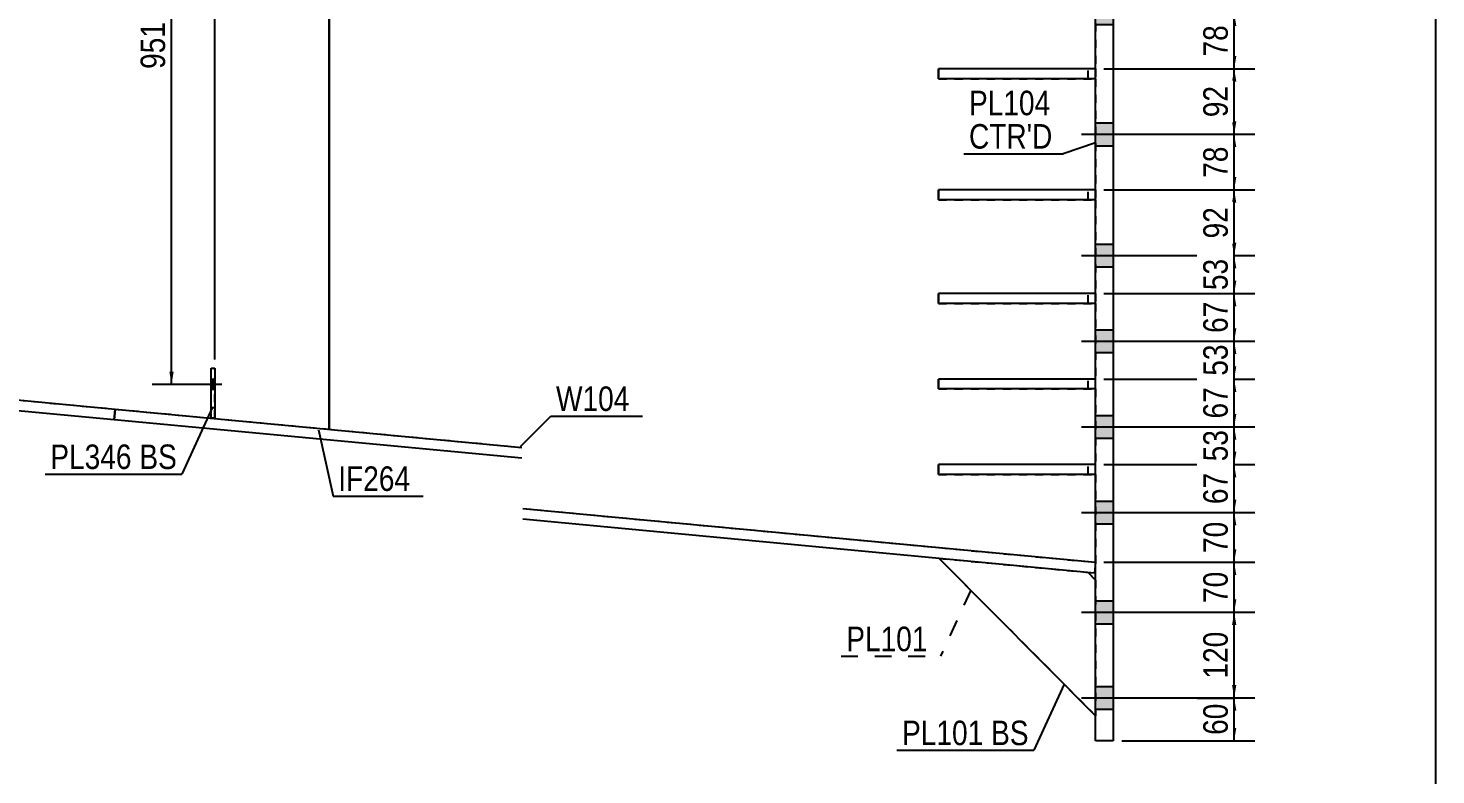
# Model space of a CAD drawing. Header units: millimetres. Extents: x -290 to 123, y -159 to 128.
# Drawn here: x -41.7 to 122.8, y -47.9 to 39.4 of the extents above; entities that cross this region are included whole.
import ezdxf

# ---------------------------------------------------------------- set-up
doc = ezdxf.new("R2010")
doc.units = ezdxf.units.MM
doc.linetypes.add('DXK_LINE_DOT1', pattern=[1.8814, 0.9407, -0.9407])
doc.linetypes.add('DXK_LINE_DOT2', pattern=[3.9198, 1.9599, -1.9599])
doc.styles.add('Arial Narrow', font='ARIALN.TTF', dxfattribs={"height": 0.2})

# ---------------------------------------------------------------- blocks, each defined once
blk = doc.blocks.new('Unknown-622979686-1210')
at = {"color": 5, "linetype": 'Continuous'}
blk.add_line((122.75, -158.63), (122.75, 128.37), dxfattribs=at)
blk = doc.blocks.new('Part-622979686-1632 - 1461')
at = {"color": 2, "linetype": 'Continuous'}
for p, q in [((64.65, 7.21), (64.65, 8.37)), ((82.98, 8.37), (64.65, 8.37)), ((82.98, 7.21), (64.65, 7.21))]:
    blk.add_line(p, q, dxfattribs=at)
at = {"color": 7, "linetype": 'DXK_LINE_DOT1'}
for p, q in [((82.15, 7.21), (82.15, 8.37)), ((82.98, 8.37), (82.98, 7.21))]:
    blk.add_line(p, q, dxfattribs=at)
blk = doc.blocks.new('Part-622979686-1612 - 1461')
at = {"color": 2, "linetype": 'Continuous'}
for p, q in [((64.65, 33.46), (64.65, 34.62)), ((82.98, 34.62), (64.65, 34.62)), ((82.98, 33.46), (64.65, 33.46))]:
    blk.add_line(p, q, dxfattribs=at)
at = {"color": 7, "linetype": 'DXK_LINE_DOT1'}
for p, q in [((82.15, 33.46), (82.15, 34.62)), ((82.98, 34.62), (82.98, 33.46))]:
    blk.add_line(p, q, dxfattribs=at)
blk = doc.blocks.new('Part-622979686-1617 - 1461')
at = {"color": 7, "linetype": 'DXK_LINE_DOT1'}
for p, q in [((82.98, 34.62), (64.65, 34.62)), ((64.65, 34.62), (64.65, 33.46)), ((64.65, 33.46), (82.98, 33.46))]:
    blk.add_line(p, q, dxfattribs=at)
blk = doc.blocks.new('Part-622979686-1750 - 1461')
at = {"color": 2, "linetype": 'Continuous'}
blk.add_line((-6.53, -7.5), (-6.53, 76.96), dxfattribs=at)
at = {"color": 7, "linetype": 'DXK_LINE_DOT1'}
blk.add_line((-54.15, -3.02), (-6.53, -7.5), dxfattribs=at)
blk = doc.blocks.new('Part-622979686-1622 - 1461')
at = {"color": 2, "linetype": 'Continuous'}
for p, q in [((64.65, 19.29), (64.65, 20.46)), ((82.98, 20.46), (64.65, 20.46)), ((82.98, 19.29), (64.65, 19.29))]:
    blk.add_line(p, q, dxfattribs=at)
at = {"color": 7, "linetype": 'DXK_LINE_DOT1'}
for p, q in [((82.15, 19.29), (82.15, 20.46)), ((82.98, 20.46), (82.98, 19.29))]:
    blk.add_line(p, q, dxfattribs=at)
blk = doc.blocks.new('Part-622979686-1627 - 1461')
at = {"color": 7, "linetype": 'DXK_LINE_DOT1'}
for p, q in [((82.98, 20.46), (64.65, 20.46)), ((64.65, 20.46), (64.65, 19.29)), ((64.65, 19.29), (82.98, 19.29))]:
    blk.add_line(p, q, dxfattribs=at)
blk = doc.blocks.new('Part-622979686-1637 - 1461')
at = {"color": 7, "linetype": 'DXK_LINE_DOT1'}
for p, q in [((82.98, 8.37), (64.65, 8.37)), ((64.65, 8.37), (64.65, 7.21)), ((64.65, 7.21), (82.98, 7.21))]:
    blk.add_line(p, q, dxfattribs=at)
blk = doc.blocks.new('Part-622979686-1642 - 1461')
at = {"color": 2, "linetype": 'Continuous'}
for p, q in [((64.65, -2.79), (64.65, -1.63)), ((82.98, -1.63), (64.65, -1.63)), ((82.98, -2.79), (64.65, -2.79))]:
    blk.add_line(p, q, dxfattribs=at)
at = {"color": 7, "linetype": 'DXK_LINE_DOT1'}
for p, q in [((82.15, -2.79), (82.15, -1.63)), ((82.98, -2.79), (82.98, -1.63))]:
    blk.add_line(p, q, dxfattribs=at)
blk = doc.blocks.new('Part-622979686-1647 - 1461')
at = {"color": 7, "linetype": 'DXK_LINE_DOT1'}
for p, q in [((82.98, -1.63), (64.65, -1.63)), ((64.65, -1.63), (64.65, -2.79)), ((64.65, -2.79), (82.98, -2.79))]:
    blk.add_line(p, q, dxfattribs=at)
blk = doc.blocks.new('Part-622979686-1662 - 1461')
at = {"color": 7, "linetype": 'DXK_LINE_DOT1'}
for p, q in [((82.98, -11.63), (64.65, -11.63)), ((64.65, -11.63), (64.65, -12.79)), ((64.65, -12.79), (82.98, -12.79)), ((82.15, -12.79), (82.15, -11.63)), ((82.98, -12.79), (82.98, -11.63))]:
    blk.add_line(p, q, dxfattribs=at)
blk = doc.blocks.new('Part-622979686-1667 - 1461')
at = {"color": 2, "linetype": 'Continuous'}
for p, q in [((64.65, -12.79), (64.65, -11.63)), ((82.98, -11.63), (64.65, -11.63)), ((82.98, -12.79), (64.65, -12.79))]:
    blk.add_line(p, q, dxfattribs=at)
blk = doc.blocks.new('Bolt-622979686-1796 - 1461')
at = {"color": 3, "linetype": 'DXK_LINE_DOT2'}
for p, q in [((-19.1, -2.28), (-21.85, -2.28)), ((-19.89, -1.7), (-20.31, -1.7)), ((-19.89, -2.86), (-20.31, -2.86))]:
    blk.add_line(p, q, dxfattribs=at)
blk = doc.blocks.new('Bolt-622979686-1795 - 1461')
at = {"linetype": 'Continuous'}
blk.add_hatch(color=3, dxfattribs=at).paths.add_polyline_path([(-19.89, -2.86), (-19.89, -1.7), (-20.31, -1.7), (-20.31, -2.86)])
at = {"color": 3, "linetype": 'Continuous'}
for p, q in [((-19.1, -2.28), (-21.85, -2.28)), ((-19.89, -1.7), (-20.31, -1.7)), ((-19.89, -2.86), (-20.31, -2.86))]:
    blk.add_line(p, q, dxfattribs=at)
blk = doc.blocks.new('Part-622979686-1898 - 1461')
at = {"color": 7, "linetype": 'DXK_LINE_DOT1'}
for p, q in [((82.98, -40.96), (64.73, -22.58)), ((64.73, -22.58), (82.15, -24.22)), ((82.15, -24.22), (82.98, -25.13)), ((82.98, -25.13), (82.98, -40.96))]:
    blk.add_line(p, q, dxfattribs=at)
blk = doc.blocks.new('Bolt-622979686-1734 - 1461')
at = {"linetype": 'Continuous'}
for points in [[(82.98, 94.12), (82.98, 91.46), (85.07, 91.46), (85.07, 94.12)], [(82.98, 94.12), (82.98, 91.46), (85.07, 91.46), (85.07, 94.12)], [(82.98, 94.12), (82.98, 91.46), (85.07, 91.46), (85.07, 94.12)], [(82.98, 94.12), (82.98, 91.46), (85.07, 91.46), (85.07, 94.12)], [(82.98, 84.12), (82.98, 81.46), (85.07, 81.46), (85.07, 84.12)], [(82.98, 84.12), (82.98, 81.46), (85.07, 81.46), (85.07, 84.12)], [(82.98, 84.12), (82.98, 81.46), (85.07, 81.46), (85.07, 84.12)], [(82.98, 84.12), (82.98, 81.46), (85.07, 81.46), (85.07, 84.12)], [(82.98, 72.46), (82.98, 69.79), (85.07, 69.79), (85.07, 72.46)], [(82.98, 72.46), (82.98, 69.79), (85.07, 69.79), (85.07, 72.46)], [(82.98, 72.46), (82.98, 69.79), (85.07, 69.79), (85.07, 72.46)], [(82.98, 72.46), (82.98, 69.79), (85.07, 69.79), (85.07, 72.46)], [(82.98, 62.46), (82.98, 59.79), (85.07, 59.79), (85.07, 62.46)], [(82.98, 62.46), (82.98, 59.79), (85.07, 59.79), (85.07, 62.46)], [(82.98, 62.46), (82.98, 59.79), (85.07, 59.79), (85.07, 62.46)], [(82.98, 62.46), (82.98, 59.79), (85.07, 59.79), (85.07, 62.46)], [(82.98, 52.46), (82.98, 49.79), (85.07, 49.79), (85.07, 52.46)], [(82.98, 52.46), (82.98, 49.79), (85.07, 49.79), (85.07, 52.46)], [(82.98, 52.46), (82.98, 49.79), (85.07, 49.79), (85.07, 52.46)], [(82.98, 52.46), (82.98, 49.79), (85.07, 49.79), (85.07, 52.46)], [(82.98, 42.46), (82.98, 39.79), (85.07, 39.79), (85.07, 42.46)], [(82.98, 42.46), (82.98, 39.79), (85.07, 39.79), (85.07, 42.46)], [(82.98, 42.46), (82.98, 39.79), (85.07, 39.79), (85.07, 42.46)], [(82.98, 42.46), (82.98, 39.79), (85.07, 39.79), (85.07, 42.46)], [(82.98, 28.29), (82.98, 25.62), (85.07, 25.62), (85.07, 28.29)], [(82.98, 28.29), (82.98, 25.62), (85.07, 25.62), (85.07, 28.29)], [(82.98, 28.29), (82.98, 25.62), (85.07, 25.62), (85.07, 28.29)], [(82.98, 28.29), (82.98, 25.62), (85.07, 25.62), (85.07, 28.29)], [(82.98, 14.12), (82.98, 11.46), (85.07, 11.46), (85.07, 14.12)], [(82.98, 14.12), (82.98, 11.46), (85.07, 11.46), (85.07, 14.12)], [(82.98, 14.12), (82.98, 11.46), (85.07, 11.46), (85.07, 14.12)], [(82.98, 14.12), (82.98, 11.46), (85.07, 11.46), (85.07, 14.12)], [(82.98, 4.12), (82.98, 1.46), (85.07, 1.46), (85.07, 4.12)], [(82.98, 4.12), (82.98, 1.46), (85.07, 1.46), (85.07, 4.12)], [(82.98, 4.12), (82.98, 1.46), (85.07, 1.46), (85.07, 4.12)], [(82.98, 4.12), (82.98, 1.46), (85.07, 1.46), (85.07, 4.12)], [(82.98, -5.88), (82.98, -8.54), (85.07, -8.54), (85.07, -5.88)], [(82.98, -5.88), (82.98, -8.54), (85.07, -8.54), (85.07, -5.88)], [(82.98, -5.88), (82.98, -8.54), (85.07, -8.54), (85.07, -5.88)], [(82.98, -5.88), (82.98, -8.54), (85.07, -8.54), (85.07, -5.88)], [(82.98, -15.88), (82.98, -18.54), (85.07, -18.54), (85.07, -15.88)], [(82.98, -15.88), (82.98, -18.54), (85.07, -18.54), (85.07, -15.88)], [(82.98, -15.88), (82.98, -18.54), (85.07, -18.54), (85.07, -15.88)], [(82.98, -15.88), (82.98, -18.54), (85.07, -18.54), (85.07, -15.88)], [(82.98, -27.54), (82.98, -30.21), (85.07, -30.21), (85.07, -27.54)], [(82.98, -27.54), (82.98, -30.21), (85.07, -30.21), (85.07, -27.54)], [(82.98, -27.54), (82.98, -30.21), (85.07, -30.21), (85.07, -27.54)], [(82.98, -27.54), (82.98, -30.21), (85.07, -30.21), (85.07, -27.54)], [(82.98, -37.54), (82.98, -40.21), (85.07, -40.21), (85.07, -37.54)], [(82.98, -37.54), (82.98, -40.21), (85.07, -40.21), (85.07, -37.54)], [(82.98, -37.54), (82.98, -40.21), (85.07, -40.21), (85.07, -37.54)], [(82.98, -37.54), (82.98, -40.21), (85.07, -40.21), (85.07, -37.54)]]:
    blk.add_hatch(color=3, dxfattribs=at).paths.add_polyline_path(points)
at = {"color": 3, "linetype": 'Continuous'}
for p, q in [((82.98, 94.12), (85.07, 94.12)), ((82.98, 94.12), (85.07, 94.12)), ((82.98, 94.12), (85.07, 94.12)), ((82.98, 94.12), (85.07, 94.12)), ((81.34, 92.79), (91.32, 92.79)), ((81.34, 92.79), (91.32, 92.79)), ((81.34, 92.79), (91.32, 92.79)), ((81.34, 92.79), (91.32, 92.79)), ((82.98, 91.46), (85.07, 91.46)), ((82.98, 91.46), (85.07, 91.46)), ((82.98, 91.46), (85.07, 91.46)), ((82.98, 91.46), (85.07, 91.46)), ((82.98, 84.12), (85.07, 84.12)), ((82.98, 84.12), (85.07, 84.12)), ((82.98, 84.12), (85.07, 84.12)), ((82.98, 84.12), (85.07, 84.12)), ((81.34, 82.79), (91.32, 82.79)), ((81.34, 82.79), (91.32, 82.79)), ((81.34, 82.79), (91.32, 82.79)), ((81.34, 82.79), (91.32, 82.79)), ((82.98, 81.46), (85.07, 81.46)), ((82.98, 81.46), (85.07, 81.46)), ((82.98, 81.46), (85.07, 81.46)), ((82.98, 81.46), (85.07, 81.46)), ((82.98, 72.46), (85.07, 72.46)), ((82.98, 72.46), (85.07, 72.46)), ((82.98, 72.46), (85.07, 72.46)), ((82.98, 72.46), (85.07, 72.46)), ((81.34, 71.12), (91.32, 71.12)), ((81.34, 71.12), (91.32, 71.12)), ((81.34, 71.12), (91.32, 71.12)), ((81.34, 71.12), (91.32, 71.12)), ((82.98, 69.79), (85.07, 69.79)), ((82.98, 69.79), (85.07, 69.79)), ((82.98, 69.79), (85.07, 69.79)), ((82.98, 69.79), (85.07, 69.79)), ((81.34, 61.12), (91.32, 61.12)), ((81.34, 61.12), (91.32, 61.12)), ((81.34, 61.12), (91.32, 61.12)), ((81.34, 61.12), (91.32, 61.12)), ((82.98, 62.46), (85.07, 62.46)), ((82.98, 62.46), (85.07, 62.46)), ((82.98, 62.46), (85.07, 62.46)), ((82.98, 62.46), (85.07, 62.46)), ((82.98, 59.79), (85.07, 59.79)), ((82.98, 59.79), (85.07, 59.79)), ((82.98, 59.79), (85.07, 59.79)), ((82.98, 59.79), (85.07, 59.79)), ((81.34, 51.12), (91.32, 51.12)), ((81.34, 51.12), (91.32, 51.12)), ((81.34, 51.12), (91.32, 51.12)), ((81.34, 51.12), (91.32, 51.12)), ((82.98, 52.46), (85.07, 52.46)), ((82.98, 52.46), (85.07, 52.46)), ((82.98, 52.46), (85.07, 52.46)), ((82.98, 52.46), (85.07, 52.46)), ((82.98, 49.79), (85.07, 49.79)), ((82.98, 49.79), (85.07, 49.79)), ((82.98, 49.79), (85.07, 49.79)), ((82.98, 49.79), (85.07, 49.79)), ((81.34, 41.12), (91.32, 41.12)), ((81.34, 41.12), (91.32, 41.12)), ((81.34, 41.12), (91.32, 41.12)), ((81.34, 41.12), (91.32, 41.12)), ((82.98, 42.46), (85.07, 42.46)), ((82.98, 42.46), (85.07, 42.46)), ((82.98, 42.46), (85.07, 42.46)), ((82.98, 42.46), (85.07, 42.46)), ((82.98, 39.79), (85.07, 39.79)), ((82.98, 39.79), (85.07, 39.79)), ((82.98, 39.79), (85.07, 39.79)), ((82.98, 39.79), (85.07, 39.79)), ((82.98, 28.29), (85.07, 28.29)), ((82.98, 28.29), (85.07, 28.29)), ((82.98, 28.29), (85.07, 28.29)), ((82.98, 28.29), (85.07, 28.29)), ((81.34, 26.96), (91.32, 26.96)), ((81.34, 26.96), (91.32, 26.96)), ((81.34, 26.96), (91.32, 26.96)), ((81.34, 26.96), (91.32, 26.96)), ((82.98, 25.62), (85.07, 25.62)), ((82.98, 25.62), (85.07, 25.62)), ((82.98, 25.62), (85.07, 25.62)), ((82.98, 25.62), (85.07, 25.62)), ((82.98, 14.12), (85.07, 14.12)), ((82.98, 14.12), (85.07, 14.12)), ((82.98, 14.12), (85.07, 14.12)), ((82.98, 14.12), (85.07, 14.12)), ((81.34, 12.79), (91.32, 12.79)), ((81.34, 12.79), (91.32, 12.79)), ((81.34, 12.79), (91.32, 12.79)), ((81.34, 12.79), (91.32, 12.79)), ((82.98, 11.46), (85.07, 11.46)), ((82.98, 11.46), (85.07, 11.46)), ((82.98, 11.46), (85.07, 11.46)), ((82.98, 11.46), (85.07, 11.46)), ((82.98, 4.12), (85.07, 4.12)), ((82.98, 4.12), (85.07, 4.12)), ((82.98, 4.12), (85.07, 4.12)), ((82.98, 4.12), (85.07, 4.12)), ((81.34, 2.79), (91.32, 2.79)), ((81.34, 2.79), (91.32, 2.79)), ((81.34, 2.79), (91.32, 2.79)), ((81.34, 2.79), (91.32, 2.79)), ((82.98, 1.46), (85.07, 1.46)), ((82.98, 1.46), (85.07, 1.46)), ((82.98, 1.46), (85.07, 1.46)), ((82.98, 1.46), (85.07, 1.46)), ((82.98, -5.88), (85.07, -5.88)), ((82.98, -5.88), (85.07, -5.88)), ((82.98, -5.88), (85.07, -5.88)), ((82.98, -5.88), (85.07, -5.88)), ((81.34, -7.21), (91.32, -7.21)), ((81.34, -7.21), (91.32, -7.21)), ((81.34, -7.21), (91.32, -7.21)), ((81.34, -7.21), (91.32, -7.21)), ((82.98, -8.54), (85.07, -8.54)), ((82.98, -8.54), (85.07, -8.54)), ((82.98, -8.54), (85.07, -8.54)), ((82.98, -8.54), (85.07, -8.54)), ((82.98, -15.88), (85.07, -15.88)), ((82.98, -15.88), (85.07, -15.88)), ((82.98, -15.88), (85.07, -15.88)), ((82.98, -15.88), (85.07, -15.88)), ((81.34, -17.21), (91.32, -17.21)), ((81.34, -17.21), (91.32, -17.21)), ((81.34, -17.21), (91.32, -17.21)), ((81.34, -17.21), (91.32, -17.21)), ((82.98, -18.54), (85.07, -18.54)), ((82.98, -18.54), (85.07, -18.54)), ((82.98, -18.54), (85.07, -18.54)), ((82.98, -18.54), (85.07, -18.54)), ((82.98, -27.54), (85.07, -27.54)), ((82.98, -27.54), (85.07, -27.54)), ((82.98, -27.54), (85.07, -27.54)), ((82.98, -27.54), (85.07, -27.54)), ((81.34, -28.88), (91.32, -28.88)), ((81.34, -28.88), (91.32, -28.88)), ((81.34, -28.88), (91.32, -28.88)), ((81.34, -28.88), (91.32, -28.88)), ((82.98, -30.21), (85.07, -30.21)), ((82.98, -30.21), (85.07, -30.21)), ((82.98, -30.21), (85.07, -30.21)), ((82.98, -30.21), (85.07, -30.21)), ((82.98, -37.54), (85.07, -37.54)), ((82.98, -37.54), (85.07, -37.54)), ((82.98, -37.54), (85.07, -37.54)), ((82.98, -37.54), (85.07, -37.54)), ((81.34, -38.88), (91.32, -38.88)), ((81.34, -38.88), (91.32, -38.88)), ((81.34, -38.88), (91.32, -38.88)), ((81.34, -38.88), (91.32, -38.88)), ((82.98, -40.21), (85.07, -40.21)), ((82.98, -40.21), (85.07, -40.21)), ((82.98, -40.21), (85.07, -40.21)), ((82.98, -40.21), (85.07, -40.21))]:
    blk.add_line(p, q, dxfattribs=at)
blk = doc.blocks.new('Part-622979686-1772 - 1461')
at = {"color": 2, "linetype": 'Continuous'}
for p, q in [((-31.65, -6.39), (-31.53, -5.15)), ((15.97, -10.87), (-31.65, -6.39)), ((-31.53, -5.15), (15.97, -9.62)), ((16.07, -16.75), (82.98, -23.04)), ((82.87, -24.29), (16.07, -18)), ((82.98, -23.04), (82.87, -24.29))]:
    blk.add_line(p, q, dxfattribs=at)
blk = doc.blocks.new('Part-622979686-1794 - 1461')
at = {"color": 2, "linetype": 'Continuous'}
for p, q in [((-54.15, -3.02), (-31.53, -5.15)), ((-31.65, -6.39), (-54.15, -4.28)), ((-31.53, -5.15), (-31.65, -6.39))]:
    blk.add_line(p, q, dxfattribs=at)
blk = doc.blocks.new('Part-622979686-1876 - 1461')
at = {"color": 2, "linetype": 'Continuous'}
for p, q in [((82.98, 97.79), (85.07, 97.79)), ((82.98, -43.88), (82.98, 97.79)), ((85.07, 97.79), (85.07, -43.88)), ((85.07, -43.88), (82.98, -43.88))]:
    blk.add_line(p, q, dxfattribs=at)
blk = doc.blocks.new('Part-622979686-1962 - 1461')
at = {"color": 7, "linetype": 'DXK_LINE_DOT1'}
for p, q in [((-20.31, -6.2), (-20.31, -0.36)), ((-20.31, -0.36), (-19.89, -0.36)), ((-19.89, -6.2), (-19.89, -0.36)), ((-20.31, -4.95), (-19.89, -4.95)), ((-19.89, -6.2), (-20.31, -6.2))]:
    blk.add_line(p, q, dxfattribs=at)
blk = doc.blocks.new('Part-622979686-1967 - 1461')
at = {"color": 2, "linetype": 'Continuous'}
for p, q in [((-20.31, -6.2), (-20.31, -0.36)), ((-20.31, -0.36), (-19.89, -0.36)), ((-19.89, -0.36), (-19.89, -6.2)), ((-19.89, -6.2), (-20.31, -6.2))]:
    blk.add_line(p, q, dxfattribs=at)
blk = doc.blocks.new('Part-622979686-2011 - 1461')
at = {"color": 2, "linetype": 'Continuous'}
blk.add_line((-6.53, 76.96), (-6.53, -7.5), dxfattribs=at)
at = {"color": 7, "linetype": 'DXK_LINE_DOT1'}
for p, q in [((-6.53, 76.96), (15.97, 76.96)), ((16.07, 76.96), (82.98, 76.96)), ((82.98, 76.96), (82.98, 66.71)), ((82.98, 65.54), (82.98, 56.71)), ((82.98, 55.54), (82.98, 46.71)), ((82.98, 45.54), (82.98, 34.62)), ((82.98, 33.46), (82.98, 20.46)), ((82.98, 19.29), (82.98, 8.37)), ((82.98, 7.21), (82.98, -1.63)), ((82.98, -2.79), (82.98, -11.63)), ((-6.53, -7.5), (15.97, -9.62)), ((82.98, -12.79), (82.98, -23.04)), ((16.07, -16.75), (82.98, -23.04))]:
    blk.add_line(p, q, dxfattribs=at)
blk = doc.blocks.new('Part-622979686-2082 - 1461')
at = {"color": 2, "linetype": 'Continuous'}
for p, q in [((82.98, -40.96), (64.73, -22.58)), ((82.15, -24.22), (82.98, -25.13))]:
    blk.add_line(p, q, dxfattribs=at)
blk = doc.blocks.new('StraightDimension-622979686-2426 - 1461')
at = {"linetype": 'Continuous'}
for points in [[(98.94, 18.96), (99.19, 20.46), (99.44, 18.96)], [(99.44, 14.29), (99.19, 12.79), (98.94, 14.29)]]:
    blk.add_hatch(color=7, dxfattribs=at).paths.add_polyline_path(points)
at = {"color": 7, "linetype": 'Continuous'}
for p, q in [((83.98, 20.46), (101.59, 20.46)), ((99.19, 12.79), (99.19, 20.46)), ((83.98, 12.79), (101.59, 12.79))]:
    blk.add_line(p, q, dxfattribs=at)
at = {"color": 0}
blk.add_wipeout([(99.04, 19.05), (94.84, 19.05), (94.84, 14.2), (99.04, 14.2)], dxfattribs=at)
at = {"color": 3, "style": 'Arial Narrow'}
blk.add_text('92', height=2.863, rotation=90.0002, dxfattribs=at).set_placement((98.44, 14.8))
blk = doc.blocks.new('StraightDimension-622979686-2651 - 1461')
at = {"linetype": 'Continuous'}
for points in [[(-25.21, 75.46), (-24.96, 76.96), (-24.71, 75.46)], [(-24.71, -0.78), (-24.96, -2.28), (-25.21, -0.78)]]:
    blk.add_hatch(color=7, dxfattribs=at).paths.add_polyline_path(points)
at = {"color": 7, "linetype": 'Continuous'}
for p, q in [((-16.7, 76.96), (-27.21, 76.96)), ((-24.96, -2.28), (-24.96, 76.96)), ((-20, -2.28), (-27.21, -2.28))]:
    blk.add_line(p, q, dxfattribs=at)
at = {"color": 0}
blk.add_wipeout([(-25.11, 40.68), (-29.31, 40.68), (-29.31, 34), (-25.11, 34)], dxfattribs=at)
at = {"color": 3, "style": 'Arial Narrow'}
blk.add_text('951', height=2.863, rotation=90.0002, dxfattribs=at).set_placement((-25.71, 34.6))
blk = doc.blocks.new('StraightDimension-622979686-2385 - 1461')
at = {"linetype": 'Continuous'}
for points in [[(98.94, 39.62), (99.19, 41.12), (99.44, 39.62)], [(99.44, 36.12), (99.19, 34.62), (98.94, 36.12)]]:
    blk.add_hatch(color=7, dxfattribs=at).paths.add_polyline_path(points)
at = {"color": 7, "linetype": 'Continuous'}
for p, q in [((83.98, 41.12), (101.59, 41.12)), ((99.19, 34.62), (99.19, 41.12)), ((83.98, 34.62), (101.59, 34.62))]:
    blk.add_line(p, q, dxfattribs=at)
at = {"color": 0}
blk.add_wipeout([(99.04, 40.3), (94.84, 40.3), (94.84, 35.45), (99.04, 35.45)], dxfattribs=at)
at = {"color": 3, "style": 'Arial Narrow'}
blk.add_text('78', height=2.863, rotation=90.0002, dxfattribs=at).set_placement((98.44, 36.05))
blk = doc.blocks.new('StraightDimension-622979686-33576 - 1461')
at = {"linetype": 'Continuous'}
blk.add_hatch(color=7, dxfattribs=at).paths.add_polyline_path([(-21.39, 105.03), (-19.89, 104.78), (-21.39, 104.53)])
at = {"color": 7, "linetype": 'Continuous'}
for p, q in [((-19.89, 0.64), (-19.89, 109.28)), ((-29.96, 104.78), (-19.89, 104.78))]:
    blk.add_line(p, q, dxfattribs=at)
at = {"color": 0}
blk.add_wipeout([(-20.67, 105.68), (-20.67, 109.88), (-29.18, 109.88), (-29.18, 105.68)], dxfattribs=at)
at = {"color": 3, "style": 'Arial Narrow'}
blk.add_text('5830', height=2.863, dxfattribs=at).set_placement((-28.58, 106.28))
blk = doc.blocks.new('StraightDimension-622979686-2398 - 1461')
at = {"linetype": 'Continuous'}
for points in [[(98.94, 33.12), (99.19, 34.62), (99.44, 33.12)], [(99.44, 28.46), (99.19, 26.96), (98.94, 28.46)]]:
    blk.add_hatch(color=7, dxfattribs=at).paths.add_polyline_path(points)
at = {"color": 7, "linetype": 'Continuous'}
for p, q in [((83.98, 34.62), (101.59, 34.62)), ((99.19, 26.96), (99.19, 34.62)), ((83.98, 26.96), (101.59, 26.96))]:
    blk.add_line(p, q, dxfattribs=at)
at = {"color": 0}
blk.add_wipeout([(99.04, 33.22), (94.84, 33.22), (94.84, 28.36), (99.04, 28.36)], dxfattribs=at)
at = {"color": 3, "style": 'Arial Narrow'}
blk.add_text('92', height=2.863, rotation=90.0002, dxfattribs=at).set_placement((98.44, 28.96))
blk = doc.blocks.new('StraightDimension-622979686-2412 - 1461')
at = {"linetype": 'Continuous'}
for points in [[(98.94, 25.46), (99.19, 26.96), (99.44, 25.46)], [(99.44, 21.96), (99.19, 20.46), (98.94, 21.96)]]:
    blk.add_hatch(color=7, dxfattribs=at).paths.add_polyline_path(points)
at = {"color": 7, "linetype": 'Continuous'}
for p, q in [((83.98, 26.96), (101.59, 26.96)), ((99.19, 20.46), (99.19, 26.96)), ((83.98, 20.46), (101.59, 20.46))]:
    blk.add_line(p, q, dxfattribs=at)
at = {"color": 0}
blk.add_wipeout([(99.04, 26.14), (94.84, 26.14), (94.84, 21.28), (99.04, 21.28)], dxfattribs=at)
at = {"color": 3, "style": 'Arial Narrow'}
blk.add_text('78', height=2.863, rotation=90.0002, dxfattribs=at).set_placement((98.44, 21.88))
blk = doc.blocks.new('StraightDimension-622979686-2439 - 1461')
at = {"linetype": 'Continuous'}
for points in [[(98.94, 11.29), (99.19, 12.79), (99.44, 11.29)], [(99.44, 9.87), (99.19, 8.37), (98.94, 9.87)]]:
    blk.add_hatch(color=7, dxfattribs=at).paths.add_polyline_path(points)
at = {"color": 7, "linetype": 'Continuous'}
for p, q in [((83.98, 12.79), (101.59, 12.79)), ((99.19, 8.37), (99.19, 12.79)), ((83.98, 8.37), (101.59, 8.37))]:
    blk.add_line(p, q, dxfattribs=at)
at = {"color": 0}
blk.add_wipeout([(99.04, 13.01), (94.84, 13.01), (94.84, 8.15), (99.04, 8.15)], dxfattribs=at)
at = {"color": 3, "style": 'Arial Narrow'}
blk.add_text('53', height=2.863, rotation=90.0002, dxfattribs=at).set_placement((98.44, 8.76))
blk = doc.blocks.new('StraightDimension-622979686-2452 - 1461')
at = {"linetype": 'Continuous'}
for points in [[(98.94, -40.38), (99.19, -38.88), (99.44, -40.38)], [(99.44, -42.38), (99.19, -43.88), (98.94, -42.38)]]:
    blk.add_hatch(color=7, dxfattribs=at).paths.add_polyline_path(points)
at = {"color": 7, "linetype": 'Continuous'}
for p, q in [((86.07, -38.88), (101.59, -38.88)), ((99.19, -43.88), (99.19, -38.88)), ((86.07, -43.88), (101.59, -43.88))]:
    blk.add_line(p, q, dxfattribs=at)
at = {"color": 0}
blk.add_wipeout([(99.04, -38.95), (94.84, -38.95), (94.84, -43.8), (99.04, -43.8)], dxfattribs=at)
at = {"color": 3, "style": 'Arial Narrow'}
blk.add_text('60', height=2.863, rotation=90.0002, dxfattribs=at).set_placement((98.44, -43.2))
blk = doc.blocks.new('StraightDimension-622979686-2458 - 1461')
at = {"linetype": 'Continuous'}
for points in [[(98.94, -30.37), (99.19, -28.87), (99.44, -30.37)], [(99.44, -37.38), (99.19, -38.88), (98.94, -37.38)]]:
    blk.add_hatch(color=7, dxfattribs=at).paths.add_polyline_path(points)
at = {"color": 7, "linetype": 'Continuous'}
for p, q in [((83.98, -28.87), (101.59, -28.87)), ((99.19, -38.88), (99.19, -28.87)), ((86.07, -38.88), (101.59, -38.88))]:
    blk.add_line(p, q, dxfattribs=at)
at = {"color": 0}
blk.add_wipeout([(99.04, -30.53), (94.84, -30.53), (94.84, -37.22), (99.04, -37.22)], dxfattribs=at)
at = {"color": 3, "style": 'Arial Narrow'}
blk.add_text('120', height=2.863, rotation=90.0002, dxfattribs=at).set_placement((98.44, -36.62))
blk = doc.blocks.new('StraightDimension-622979686-2466 - 1461')
at = {"linetype": 'Continuous'}
for points in [[(98.94, -24.54), (99.19, -23.04), (99.44, -24.54)], [(99.44, -27.37), (99.19, -28.87), (98.94, -27.37)]]:
    blk.add_hatch(color=7, dxfattribs=at).paths.add_polyline_path(points)
at = {"color": 7, "linetype": 'Continuous'}
for p, q in [((83.98, -23.04), (101.59, -23.04)), ((99.19, -28.87), (99.19, -23.04)), ((83.98, -28.87), (101.59, -28.87))]:
    blk.add_line(p, q, dxfattribs=at)
at = {"color": 0}
blk.add_wipeout([(99.04, -23.53), (94.84, -23.53), (94.84, -28.39), (99.04, -28.39)], dxfattribs=at)
at = {"color": 3, "style": 'Arial Narrow'}
blk.add_text('70', height=2.863, rotation=90.0002, dxfattribs=at).set_placement((98.44, -27.79))
blk = doc.blocks.new('StraightDimension-622979686-2472 - 1461')
at = {"linetype": 'Continuous'}
for points in [[(98.94, -18.71), (99.19, -17.21), (99.44, -18.71)], [(99.44, -21.54), (99.19, -23.04), (98.94, -21.54)]]:
    blk.add_hatch(color=7, dxfattribs=at).paths.add_polyline_path(points)
at = {"color": 7, "linetype": 'Continuous'}
for p, q in [((83.91, -17.21), (101.59, -17.21)), ((99.19, -23.04), (99.19, -17.21)), ((83.98, -23.04), (101.59, -23.04))]:
    blk.add_line(p, q, dxfattribs=at)
at = {"color": 0}
blk.add_wipeout([(99.04, -17.7), (94.84, -17.7), (94.84, -22.55), (99.04, -22.55)], dxfattribs=at)
at = {"color": 3, "style": 'Arial Narrow'}
blk.add_text('70', height=2.863, rotation=90.0002, dxfattribs=at).set_placement((98.44, -21.95))
blk = doc.blocks.new('StraightDimension-622979686-2477 - 1461')
at = {"linetype": 'Continuous'}
for points in [[(98.94, -13.13), (99.19, -11.63), (99.44, -13.13)], [(99.44, -15.71), (99.19, -17.21), (98.94, -15.71)]]:
    blk.add_hatch(color=7, dxfattribs=at).paths.add_polyline_path(points)
at = {"color": 7, "linetype": 'Continuous'}
for p, q in [((83.98, -11.63), (101.59, -11.63)), ((99.19, -17.21), (99.19, -11.63)), ((83.91, -17.21), (101.59, -17.21))]:
    blk.add_line(p, q, dxfattribs=at)
at = {"color": 0}
blk.add_wipeout([(99.04, -11.99), (94.84, -11.99), (94.84, -16.85), (99.04, -16.85)], dxfattribs=at)
at = {"color": 3, "style": 'Arial Narrow'}
blk.add_text('67', height=2.863, rotation=90.0002, dxfattribs=at).set_placement((98.44, -16.24))
blk = doc.blocks.new('StraightDimension-622979686-2490 - 1461')
at = {"linetype": 'Continuous'}
for points in [[(98.94, -8.71), (99.19, -7.21), (99.44, -8.71)], [(99.44, -10.13), (99.19, -11.63), (98.94, -10.13)]]:
    blk.add_hatch(color=7, dxfattribs=at).paths.add_polyline_path(points)
at = {"color": 7, "linetype": 'Continuous'}
for p, q in [((83.98, -7.21), (101.59, -7.21)), ((99.19, -11.63), (99.19, -7.21)), ((83.98, -11.63), (101.59, -11.63))]:
    blk.add_line(p, q, dxfattribs=at)
at = {"color": 0}
blk.add_wipeout([(99.04, -6.99), (94.84, -6.99), (94.84, -11.85), (99.04, -11.85)], dxfattribs=at)
at = {"color": 3, "style": 'Arial Narrow'}
blk.add_text('53', height=2.863, rotation=90.0002, dxfattribs=at).set_placement((98.44, -11.24))
blk = doc.blocks.new('StraightDimension-622979686-2503 - 1461')
at = {"linetype": 'Continuous'}
for points in [[(98.94, -3.13), (99.19, -1.63), (99.44, -3.13)], [(99.44, -5.71), (99.19, -7.21), (98.94, -5.71)]]:
    blk.add_hatch(color=7, dxfattribs=at).paths.add_polyline_path(points)
at = {"color": 7, "linetype": 'Continuous'}
for p, q in [((83.98, -1.63), (101.59, -1.63)), ((99.19, -7.21), (99.19, -1.63)), ((83.98, -7.21), (101.59, -7.21))]:
    blk.add_line(p, q, dxfattribs=at)
at = {"color": 0}
blk.add_wipeout([(99.04, -1.99), (94.84, -1.99), (94.84, -6.85), (99.04, -6.85)], dxfattribs=at)
at = {"color": 3, "style": 'Arial Narrow'}
blk.add_text('67', height=2.863, rotation=90.0002, dxfattribs=at).set_placement((98.44, -6.24))
blk = doc.blocks.new('StraightDimension-622979686-2516 - 1461')
at = {"linetype": 'Continuous'}
for points in [[(98.94, 1.29), (99.19, 2.79), (99.44, 1.29)], [(99.44, -0.13), (99.19, -1.63), (98.94, -0.13)]]:
    blk.add_hatch(color=7, dxfattribs=at).paths.add_polyline_path(points)
at = {"color": 7, "linetype": 'Continuous'}
for p, q in [((83.98, 2.79), (101.59, 2.79)), ((99.19, -1.63), (99.19, 2.79)), ((83.98, -1.63), (101.59, -1.63))]:
    blk.add_line(p, q, dxfattribs=at)
at = {"color": 0}
blk.add_wipeout([(99.04, 3.01), (94.84, 3.01), (94.84, -1.85), (99.04, -1.85)], dxfattribs=at)
at = {"color": 3, "style": 'Arial Narrow'}
blk.add_text('53', height=2.863, rotation=90.0002, dxfattribs=at).set_placement((98.44, -1.24))
blk = doc.blocks.new('StraightDimension-622979686-2529 - 1461')
at = {"linetype": 'Continuous'}
for points in [[(98.94, 6.87), (99.19, 8.37), (99.44, 6.87)], [(99.44, 4.29), (99.19, 2.79), (98.94, 4.29)]]:
    blk.add_hatch(color=7, dxfattribs=at).paths.add_polyline_path(points)
at = {"color": 7, "linetype": 'Continuous'}
for p, q in [((83.98, 8.37), (101.59, 8.37)), ((99.19, 2.79), (99.19, 8.37)), ((83.98, 2.79), (101.59, 2.79))]:
    blk.add_line(p, q, dxfattribs=at)
at = {"color": 0}
blk.add_wipeout([(99.04, 8.01), (94.84, 8.01), (94.84, 3.15), (99.04, 3.15)], dxfattribs=at)
at = {"color": 3, "style": 'Arial Narrow'}
blk.add_text('67', height=2.863, rotation=90.0002, dxfattribs=at).set_placement((98.44, 3.76))
blk = doc.blocks.new('Mark-622979686-1894 - 1461')
at = {"color": 7, "linetype": 'DXK_LINE_DOT2'}
blk.add_line((68.41, -26.28), (64.87, -34.02), dxfattribs=at)
at = {"color": 0}
blk.add_wipeout([(63.37, -33.42), (63.37, -30.42), (53.87, -30.42), (53.87, -33.42)], dxfattribs=at)
blk.add_wipeout([(63.37, -33.42), (63.37, -30.42), (53.87, -30.42), (53.87, -33.42)], dxfattribs=at)
at = {"color": 7, "linetype": 'DXK_LINE_DOT2'}
blk.add_line((53.27, -34.02), (64.87, -34.02), dxfattribs=at)
at = {"color": 3, "style": 'Arial Narrow'}
blk.add_text('PL101', height=2.863, dxfattribs=at).set_placement((53.87, -33.42))
blk = doc.blocks.new('Mark-622979686-1768 - 1461')
at = {"color": 0}
blk.add_wipeout([(2.92, -14.7), (2.92, -11.7), (-5.48, -11.7), (-5.48, -14.7)], dxfattribs=at)
blk.add_wipeout([(2.92, -14.7), (2.92, -11.7), (-5.48, -11.7), (-5.48, -14.7)], dxfattribs=at)
at = {"color": 7, "linetype": 'Continuous'}
for p, q in [((-7.78, -7.57), (-6.08, -15.3)), ((-6.08, -15.3), (4.42, -15.3))]:
    blk.add_line(p, q, dxfattribs=at)
at = {"color": 3, "style": 'Arial Narrow'}
blk.add_text('IF264', height=2.863, dxfattribs=at).set_placement((-5.48, -14.7))
blk = doc.blocks.new('Mark-622979686-1872 - 1461')
at = {"color": 7, "linetype": 'Continuous'}
blk.add_line((82.98, 25.97), (79.21, 24.69), dxfattribs=at)
at = {"color": 0}
for points in [[(77.71, 29.19), (77.71, 32.19), (68.21, 32.19), (68.21, 29.19)], [(77.97, 25.29), (77.97, 28.29), (68.21, 28.29), (68.21, 25.29)]]:
    blk.add_wipeout(points, dxfattribs=at)
for points in [[(77.71, 29.19), (77.71, 32.19), (68.21, 32.19), (68.21, 29.19)], [(77.97, 25.29), (77.97, 28.29), (68.21, 28.29), (68.21, 25.29)]]:
    blk.add_wipeout(points, dxfattribs=at)
at = {"color": 7, "linetype": 'Continuous'}
blk.add_line((67.61, 24.69), (79.21, 24.69), dxfattribs=at)
at = {"color": 3, "style": 'Arial Narrow'}
blk.add_text('PL104', height=2.863, dxfattribs=at).set_placement((68.21, 29.19))
at = {"color": 1, "style": 'Arial Narrow'}
blk.add_text("CTR'D", height=2.863, dxfattribs=at).set_placement((68.21, 25.29))
blk = doc.blocks.new('Mark-622979686-2007 - 1461')
at = {"color": 0}
blk.add_wipeout([(28.55, -5.36), (28.55, -2.36), (19.96, -2.36), (19.96, -5.36)], dxfattribs=at)
blk.add_wipeout([(28.55, -5.36), (28.55, -2.36), (19.96, -2.36), (19.96, -5.36)], dxfattribs=at)
at = {"color": 7, "linetype": 'Continuous'}
for p, q in [((15.82, -9.5), (19.36, -5.96)), ((19.36, -5.96), (30.05, -5.96))]:
    blk.add_line(p, q, dxfattribs=at)
at = {"color": 3, "style": 'Arial Narrow'}
blk.add_text('W104', height=2.863, dxfattribs=at).set_placement((19.96, -5.36))
blk = doc.blocks.new('MarkSet-622979686-2752 - 1461')
at = {"color": 0}
for points in [[(69.89, -44.4), (69.89, -41.4), (60.39, -41.4), (60.39, -44.4)], [(75.17, -44.4), (75.17, -41.4), (70.79, -41.4), (70.79, -44.4)]]:
    blk.add_wipeout(points, dxfattribs=at)
for points in [[(69.89, -44.4), (69.89, -41.4), (60.39, -41.4), (60.39, -44.4)], [(75.17, -44.4), (75.17, -41.4), (70.79, -41.4), (70.79, -44.4)]]:
    blk.add_wipeout(points, dxfattribs=at)
at = {"color": 7, "linetype": 'Continuous'}
for p in [(79.31, -37.26), (59.79, -45)]:
    blk.add_line(p, (75.77, -45), dxfattribs=at)
at = {"color": 3, "style": 'Arial Narrow'}
for s, p in [('PL101', (60.39, -44.4)), ('BS', (70.79, -44.4))]:
    blk.add_text(s, height=2.863, dxfattribs=at).set_placement(p)
blk = doc.blocks.new('MarkSet-622979686-2847 - 1461')
at = {"color": 0}
for points in [[(-29.62, -12.14), (-29.62, -9.14), (-39.12, -9.14), (-39.12, -12.14)], [(-24.34, -12.14), (-24.34, -9.14), (-28.72, -9.14), (-28.72, -12.14)]]:
    blk.add_wipeout(points, dxfattribs=at)
for points in [[(-29.62, -12.14), (-29.62, -9.14), (-39.12, -9.14), (-39.12, -12.14)], [(-24.34, -12.14), (-24.34, -9.14), (-28.72, -9.14), (-28.72, -12.14)]]:
    blk.add_wipeout(points, dxfattribs=at)
at = {"color": 7, "linetype": 'Continuous'}
for p in [(-20.2, -5.01), (-39.72, -12.74)]:
    blk.add_line(p, (-23.74, -12.74), dxfattribs=at)
at = {"color": 3, "style": 'Arial Narrow'}
for s, p in [('PL346', (-39.12, -12.14)), ('BS', (-28.72, -12.14))]:
    blk.add_text(s, height=2.863, dxfattribs=at).set_placement(p)

msp = doc.modelspace()

# ---------------------------------------------------------------- block references
for name in ['Unknown-622979686-1210', 'Part-622979686-1876 - 1461', 'Bolt-622979686-1734 - 1461', 'Part-622979686-1750 - 1461', 'Part-622979686-2011 - 1461', 'Part-622979686-1794 - 1461', 'Part-622979686-1612 - 1461', 'Part-622979686-1617 - 1461', 'Part-622979686-1622 - 1461', 'Part-622979686-1627 - 1461', 'Part-622979686-1632 - 1461', 'Part-622979686-1637 - 1461', 'Part-622979686-1962 - 1461', 'Part-622979686-1967 - 1461', 'Part-622979686-1642 - 1461', 'Part-622979686-1647 - 1461', 'Bolt-622979686-1796 - 1461', 'Bolt-622979686-1795 - 1461', 'Part-622979686-1772 - 1461', 'Part-622979686-1662 - 1461', 'Part-622979686-1667 - 1461', 'Part-622979686-1898 - 1461', 'Part-622979686-2082 - 1461']:
    msp.add_blockref(name, (0, 0))

# ---------------------------------------------------------------- next in the draw order: block references
for name in ['StraightDimension-622979686-2651 - 1461', 'StraightDimension-622979686-2385 - 1461', 'Mark-622979686-1872 - 1461', 'StraightDimension-622979686-2426 - 1461', 'Mark-622979686-2007 - 1461', 'MarkSet-622979686-2847 - 1461', 'Mark-622979686-1768 - 1461', 'Mark-622979686-1894 - 1461', 'MarkSet-622979686-2752 - 1461', 'StraightDimension-622979686-2452 - 1461']:
    msp.add_blockref(name, (0, 0))

# ---------------------------------------------------------------- next in the draw order: block references
for name in ['StraightDimension-622979686-33576 - 1461', 'StraightDimension-622979686-2398 - 1461', 'StraightDimension-622979686-2439 - 1461', 'StraightDimension-622979686-2458 - 1461']:
    msp.add_blockref(name, (0, 0))

# ---------------------------------------------------------------- next in the draw order: block references
for name in ['StraightDimension-622979686-2412 - 1461', 'StraightDimension-622979686-2466 - 1461']:
    msp.add_blockref(name, (0, 0))

# ---------------------------------------------------------------- next in the draw order: block references
msp.add_blockref('StraightDimension-622979686-2472 - 1461', (0, 0))

# ---------------------------------------------------------------- next in the draw order: block references
msp.add_blockref('StraightDimension-622979686-2477 - 1461', (0, 0))

# ---------------------------------------------------------------- next in the draw order: block references
msp.add_blockref('StraightDimension-622979686-2490 - 1461', (0, 0))

# ---------------------------------------------------------------- next in the draw order: block references
msp.add_blockref('StraightDimension-622979686-2503 - 1461', (0, 0))

# ---------------------------------------------------------------- next in the draw order: block references
msp.add_blockref('StraightDimension-622979686-2516 - 1461', (0, 0))

# ---------------------------------------------------------------- next in the draw order: block references
msp.add_blockref('StraightDimension-622979686-2529 - 1461', (0, 0))

doc.saveas('drawing.dxf')
